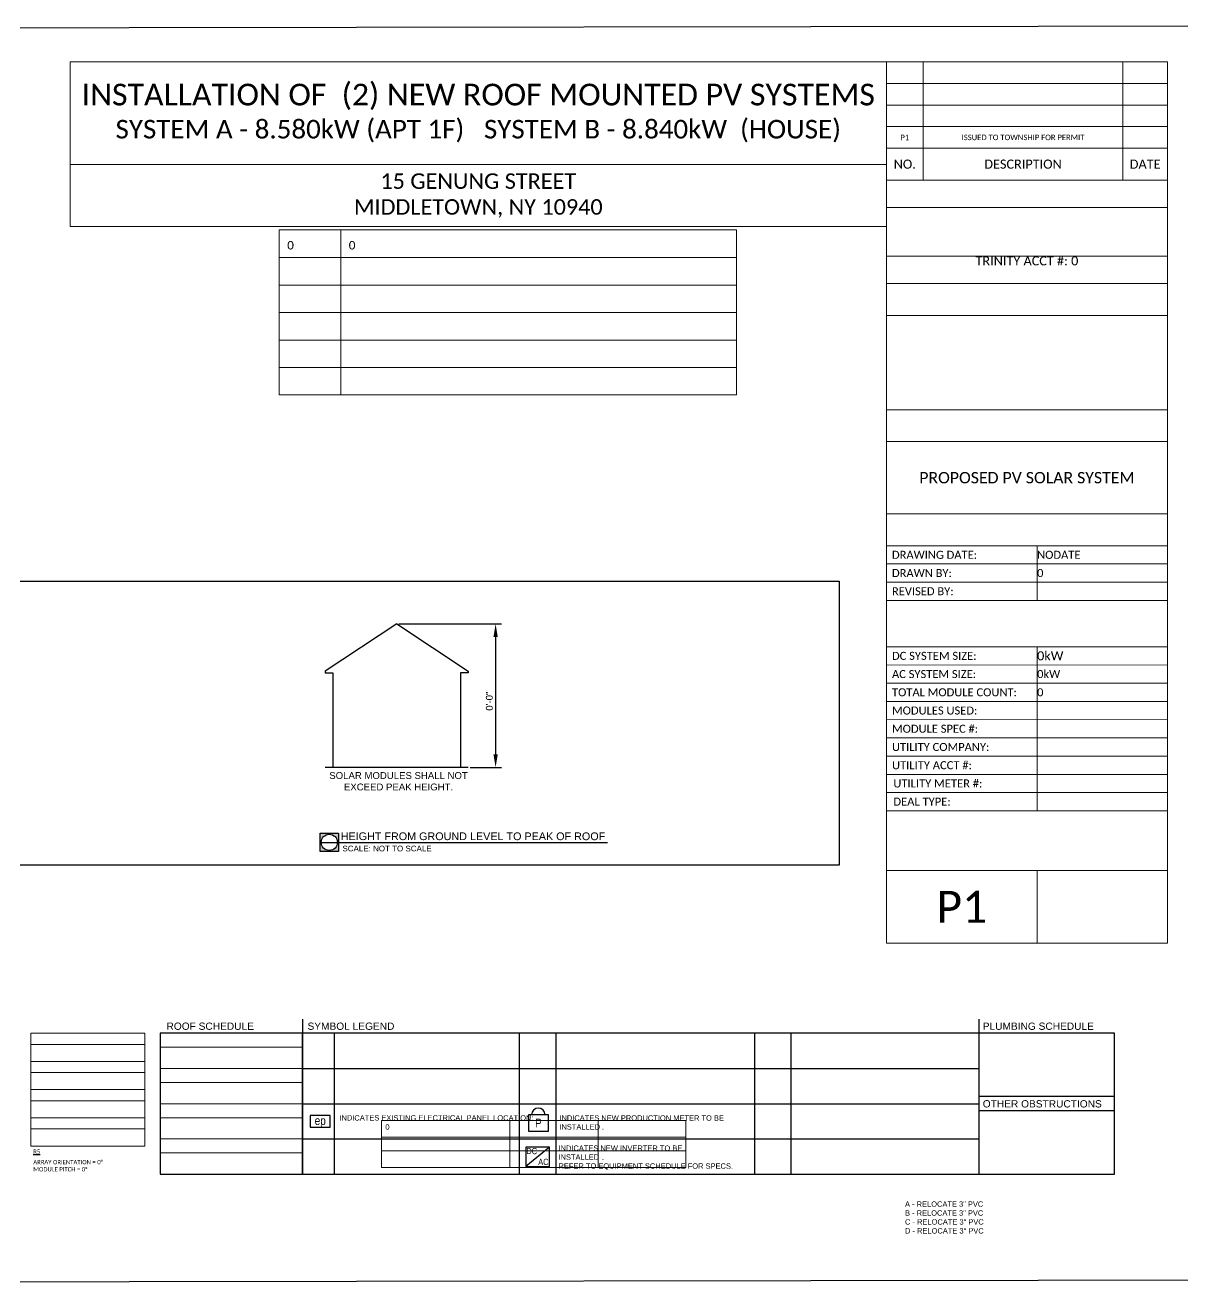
# Model space of a CAD drawing. Header units: feet. Extents: x -13431 to 10063, y 8893 to 29871.
# Drawn here: x 4419 to 5166, y 16778 to 17589 of the extents above; entities that cross this region are included whole.
import ezdxf
from ezdxf.enums import TextEntityAlignment as Align

# ---------------------------------------------------------------- set-up
doc = ezdxf.new("R2010")
doc.units = ezdxf.units.FT
doc.header["$MEASUREMENT"] = 0
doc.layers.add('LOCKED (NO PRINT)', color=7, linetype='Continuous', plot=False)
doc.layers.add('Z - ROOF', color=3, linetype='Continuous')
doc.layers.add('Z - TITLEBLOCK TXT', color=7, linetype='Continuous')
doc.styles.add('PAPER SPACE TXT', font='technic_.ttf', dxfattribs={"height": 0.125})
doc.styles.get("Standard").update_dxf_attribs({"font": 'calibri.ttf'})
doc.styles.add('TITLE BBLOCK TEXT', font='ARIALUNI.TTF')

# ---------------------------------------------------------------- blocks, each defined once
blk = doc.blocks.new('*T70')
at = {"layer": 'Defpoints', "color": 8, "linetype": 'ByBlock', "lineweight": 0, "transparency": 16777216}
for p, q in [((0, 0), (295.19, 0)), ((0, 0), (0, -106.5)), ((39.73, 0), (39.73, -106.5)), ((295.19, 0), (295.19, -106.5)), ((0, -17.86), (295.19, -17.86)), ((0, -35.58), (295.19, -35.58)), ((0, -53.31), (295.19, -53.31)), ((0, -71.04), (295.19, -71.04)), ((0, -88.77), (295.19, -88.77)), ((0, -106.5), (295.19, -106.5))]:
    blk.add_line(p, q, dxfattribs=at)
at = {"color": 0, "transparency": 16777216, "char_height": 5.4492, "attachment_point": 7}
for s, insert, width in [('{\\fCalibri|b0|i0|c0;0', (5.23, -12.63), 29.2703), ('{\\fCalibri|b0|i0|c0;0', (44.96, -12.63), 244.9942), ('{\\fCalibri|b0|i0|c0;', (5.23, -30.35), 29.2703), ('{\\fCalibri|b0|i0|c0;', (44.96, -30.35), 244.9942), ('{\\fCalibri|b0|i0|c0;', (5.23, -48.08), 29.2703), ('{\\fCalibri|b0|i0|c0;', (44.96, -48.08), 244.9942), ('{\\fCalibri|b0|i0|c0;', (5.23, -65.81), 29.2703), ('{\\fCalibri|b0|i0|c0;', (44.96, -65.81), 244.9942), ('{\\fCalibri|b0|i0|c0;', (5.23, -83.54), 29.2703), ('{\\fCalibri|b0|i0|c0;', (44.96, -83.54), 244.9942), ('{\\fCalibri|b0|i0|c0;', (5.23, -101.26), 29.2703), ('{\\fCalibri|b0|i0|c0;', (44.96, -101.26), 244.9942)]:
    blk.add_mtext(s, dxfattribs=dict(at, insert=insert, width=width))
blk = doc.blocks.new('A$C754918D2')
at = {"linetype": 'Continuous'}
for p, q in [((-3.68, 11.56), (-3.68, 0.36)), ((10.06, 11.56), (-3.68, 11.56)), ((10.06, 0.36), (10.06, 11.56)), ((-3.68, 0.36), (10.06, 0.36))]:
    blk.add_line(p, q, dxfattribs=at)
blk.add_arc((3.19, 11.56), 4.64, 0.00333, 180.00333, dxfattribs=at)
at = {"style": 'PAPER SPACE TXT'}
blk.add_text('P', height=6, dxfattribs=at).set_placement((3.19, 5.96), align=Align.MIDDLE_CENTER)
blk = doc.blocks.new('GENERIC INVERTER')
blk.add_line((0.284, 0.231), (0, 0))
at = {"linetype": 'Continuous', "flags": 128}
blk.add_lwpolyline([(0.284, 0.231), (0, 0.231), (0, 0), (0.284, 0)], close=True, dxfattribs=at)
at = {"style": 'PAPER SPACE TXT'}
for s, p in [('DC', (0.072, 0.186)), ('AC', (0.212, 0.055))]:
    blk.add_text(s, height=0.075, dxfattribs=at).set_placement(p, align=Align.MIDDLE_CENTER)
blk = doc.blocks.new('A$C18892F71')
at = {"linetype": 'Continuous'}
for p, q in [((-0.124, 0.108), (-0.124, 0.01)), ((0.048, 0.108), (-0.124, 0.108)), ((0.048, 0.01), (0.048, 0.108)), ((-0.124, 0.01), (0.048, 0.01))]:
    blk.add_line(p, q, dxfattribs=at)
at = {"style": 'PAPER SPACE TXT'}
blk.add_text('ep', height=0.075, dxfattribs=at).set_placement((-0.038, 0.065), align=Align.MIDDLE_CENTER)
blk = doc.blocks.new('*T74')
at = {"layer": 'Defpoints', "color": 8, "linetype": 'ByBlock', "lineweight": 0, "transparency": 16777216}
for p, q in [((0, 0), (196.34, 0)), ((0, 0), (0, -30.34)), ((82.84, 0), (82.84, -30.34)), ((139.76, 0), (139.76, -30.34)), ((196.34, 0), (196.34, -30.34)), ((0, -10.81), (196.34, -10.81)), ((0, -19.53), (196.34, -19.53)), ((0, -30.34), (196.34, -30.34))]:
    blk.add_line(p, q, dxfattribs=at)
at = {"color": 0, "transparency": 16777216, "char_height": 3.4375, "attachment_point": 1}
for s, insert, width in [('{\\fCalibri|b0|i0|c0;0', (2.42, -2.42), 78.001), ('{\\fCalibri|b0|i0|c0;', (85.26, -2.42), 52.0801), ('{\\fCalibri|b0|i0|c0;.', (142.17, -2.42), 51.7431), ('{\\fCalibri|b0|i0|c0;', (2.42, -10.81), 78.001), ('{\\fCalibri|b0|i0|c0;', (85.26, -10.81), 52.0801), ('{\\fCalibri|b0|i0|c0;', (142.17, -10.81), 51.7431), ('{\\fCalibri|b0|i0|c0;', (2.42, -21.95), 78.001), ('{\\fCalibri|b0|i0|c0;', (85.26, -21.95), 52.0801), ('{\\fCalibri|b0|i0|c0;.', (142.17, -21.95), 51.7431)]:
    blk.add_mtext(s, dxfattribs=dict(at, insert=insert, width=width))
blk = doc.blocks.new('*T75')
at = {"layer": 'Defpoints', "color": 8, "linetype": 'ByBlock', "lineweight": 0, "transparency": 16777216}
for p, q in [((0, 0), (91.84, 0)), ((0, 0), (0, -91.06)), ((91.84, 0), (91.84, -91.06)), ((0, -9.03), (91.84, -9.03)), ((0, -22.77), (91.84, -22.77)), ((0, -31.79), (91.84, -31.79)), ((0, -45.53), (91.84, -45.53)), ((0, -54.56), (91.84, -54.56)), ((0, -68.3), (91.84, -68.3)), ((0, -77.32), (91.84, -77.32)), ((0, -91.06), (91.84, -91.06))]:
    blk.add_line(p, q, dxfattribs=at)
at = {"color": 0, "transparency": 16777216, "char_height": 3.4465, "width": 88.1139, "attachment_point": 4}
for s, insert in [('{\\fCalibri|b0|i0|c0;\\L', (1.86, -4.51)), ('{\\fCalibri|b0|i0|c0;', (1.86, -15.9)), ('{\\fCalibri|b0|i0|c0;\\L', (1.86, -27.28)), ('{\\fCalibri|b0|i0|c0;', (1.86, -38.66)), ('{\\fCalibri|b0|i0|c0;\\L', (1.86, -50.04)), ('{\\fCalibri|b0|i0|c0;', (1.86, -61.43)), ('{\\fCalibri|b0|i0|c0;\\L', (1.86, -72.81)), ('{\\fCalibri|b0|i0|c0;', (1.86, -84.19))]:
    blk.add_mtext(s, dxfattribs=dict(at, insert=insert))
blk = doc.blocks.new('*T99')
at = {"layer": 'Defpoints', "color": 8, "linetype": 'ByBlock', "lineweight": 0, "transparency": 16777216}
for p, q in [((0, 0), (73.47, 0)), ((0, 0), (0, -72.85)), ((73.47, 0), (73.47, -72.85)), ((0, -7.22), (73.47, -7.22)), ((0, -18.21), (73.47, -18.21)), ((0, -25.43), (73.47, -25.43)), ((0, -36.42), (73.47, -36.42)), ((0, -43.64), (73.47, -43.64)), ((0, -54.64), (73.47, -54.64)), ((0, -61.86), (73.47, -61.86)), ((0, -72.85), (73.47, -72.85))]:
    blk.add_line(p, q, dxfattribs=at)
at = {"color": 0, "transparency": 16777216, "char_height": 2.7572, "width": 70.4912, "attachment_point": 4}
for s, insert in [('{\\fCalibri|b0|i0|c0;\\L', (1.49, -3.61)), ('{\\fCalibri|b0|i0|c0;', (1.49, -12.72)), ('{\\fCalibri|b0|i0|c0;\\L', (1.49, -21.82)), ('{\\fCalibri|b0|i0|c0;', (1.49, -30.93)), ('{\\fCalibri|b0|i0|c0;\\L', (1.49, -40.03)), ('{\\fCalibri|b0|i0|c0;', (1.49, -49.14)), ('{\\fCalibri|b0|i0|c0;\\L', (1.49, -58.25)), ('{\\fCalibri|b0|i0|c0;', (1.49, -67.35))]:
    blk.add_mtext(s, dxfattribs=dict(at, insert=insert))
blk = doc.blocks.new('*T118')
at = {"layer": 'Defpoints', "color": 8, "linetype": 'ByBlock', "lineweight": 0, "transparency": 16777216}
for p, q in [((0, 0), (526.76, 0)), ((0, 0), (0, -106.44)), ((526.76, 0), (526.76, -106.44)), ((0, -66.33), (526.76, -66.33)), ((0, -106.44), (526.76, -106.44))]:
    blk.add_line(p, q, dxfattribs=at)
at = {"color": 0, "transparency": 16777216, "attachment_point": 5}
for s, insert, char_height, width in [('{\\H1.0769x;INSTALLATION OF  (2) NEW ROOF MOUNTED PV SYSTEMS \\H0.85716x;SYSTEM A - 8.580kW (APT 1F)   SYSTEM B - 8.840kW\\fCalibri|b1|i0|c0|p34;  \\fCalibri|b0|i0|c0|p34;(HOUSE)}', (263.38, -33.17), 13, 526.7599), ('{\\fCalibri|b0|i0|c0|p34;15 GENUNG STREET ^JMIDDLETOWN, NY 10940}', (263.38, -86.39), 10, 519.5279)]:
    blk.add_mtext(s, dxfattribs=dict(at, insert=insert, char_height=char_height, width=width))
blk = doc.blocks.new('*T119')
at = {"layer": 'Defpoints', "color": 8, "linetype": 'ByBlock', "lineweight": 0, "transparency": 16777216}
for p, q in [((0, 0), (181.27, 0.02)), ((0, 0), (0.05, -568.86)), ((23.66, 0), (23.67, -76.33)), ((152.58, 0.01), (152.59, -76.32)), ((181.27, 0.02), (181.32, -568.84)), ((0, -13.94), (181.27, -13.92)), ((0, -27.87), (181.27, -27.86)), ((0, -41.81), (181.27, -41.79)), ((0.01, -55.75), (181.27, -55.73)), ((0.01, -76.33), (181.27, -76.32)), ((0.01, -93.97), (181.27, -93.96)), ((0.01, -125.49), (181.28, -125.47)), ((0.01, -143.13), (181.28, -143.11)), ((0.01, -163.72), (181.28, -163.7)), ((0.02, -224.51), (181.29, -224.5)), ((0.02, -245.1), (181.29, -245.08)), ((0.03, -291.71), (181.29, -291.69)), ((0.03, -312.29), (181.29, -312.28)), ((97.22, -312.28), (97.22, -347.57)), ((0.03, -324.06), (181.29, -324.04)), ((0.03, -335.82), (181.3, -335.8)), ((0.03, -347.58), (181.3, -347.57)), ((0.03, -377.49), (181.3, -377.48)), ((97.22, -377.49), (97.23, -483.34)), ((0.04, -389.26), (181.3, -389.24)), ((0.04, -401.02), (181.3, -401)), ((0.04, -412.78), (181.3, -412.77)), ((0.04, -424.55), (181.3, -424.53)), ((0.04, -436.31), (181.31, -436.29)), ((0.04, -448.07), (181.31, -448.06)), ((0.04, -459.84), (181.31, -459.82)), ((0.04, -471.6), (181.31, -471.58)), ((0.04, -483.35), (181.31, -483.33)), ((0.05, -521.81), (181.31, -521.79)), ((97.24, -521.8), (97.24, -568.85)), ((0.05, -568.86), (181.32, -568.84))]:
    blk.add_line(p, q, dxfattribs=at)
at = {"color": 7, "transparency": 16777216, "rotation": 0.0052}
for s, insert, char_height, width, attachment_point in [('{\\fCalibri|b0|i0|c0;', (11.83, -6.97), 3.5515, 23.6626, 5), ('{\\fCalibri|b0|i0|c0;', (88.12, -6.96), 3.5515, 128.9196, 5), ('{\\fCalibri|b0|i0|c0;', (166.92, -6.95), 3.5515, 28.6833, 5), ('{\\fCalibri|b0|i0|c0;', (11.83, -20.9), 3.5515, 23.6626, 5), ('{\\fCalibri|b0|i0|c0;', (88.12, -20.9), 3.5515, 128.9196, 5), ('{\\fCalibri|b0|i0|c0;', (166.93, -20.89), 3.5515, 28.6833, 5), ('{\\fCalibri|b0|i0|c0;', (11.83, -34.84), 3.5515, 23.6626, 5), ('{\\fCalibri|b0|i0|c0;', (88.13, -34.83), 3.5515, 128.9196, 5), ('{\\fCalibri|b0|i0|c0;', (166.93, -34.83), 3.5515, 28.6833, 5), ('{\\fCalibri|b0|i0|c0;P1', (11.84, -48.78), 3.5515, 23.6626, 5), ('{\\fCalibri|b0|i0|c0;ISSUED TO TOWNSHIP FOR PERMIT', (88.13, -48.77), 3.5515, 128.9196, 5), ('{\\fCalibri|b0|i0|c0;', (166.93, -48.76), 3.5515, 28.6833, 5), ('{\\fCalibri|b0|i0|c0;NO.', (11.84, -66.04), 5.8817, 23.6626, 5), ('{\\fCalibri|b0|i0|c0;DESCRIPTION', (88.13, -66.03), 5.8817, 128.9196, 5), ('{\\fCalibri|b0|i0|c0;DATE', (166.93, -66.02), 5.8817, 28.6833, 5), ('{\\fCalibri|b0|i0|c0;', (90.64, -85.14), 7.1031, 181.2655, 5), ('{\\fCalibri|b0|i0|c0;', (90.64, -109.72), 7.3521, 181.2655, 5), ('{\\fCalibri|b0|i0|c0;TRINITY ACCT #: 0', (90.64, -125.48), 5.8817, 181.2655, 2), ('{\\fCalibri|b0|i0|c0;', (90.65, -153.41), 8.8225, 181.2655, 5), ('{\\fCalibri|b0|i0|c0;', (90.65, -194.11), 7.3521, 181.2655, 5), ('{\\fCalibri|b0|i0|c0;PROPOSED PV SOLAR SYSTEM', (90.66, -268.4), 7.3521, 181.2655, 5), ('{\\fCalibri|b0|i0|c0;', (3.58, -302), 5.1659, 174.1625, 4), ('{\\fCalibri|b0|i0|c0;DRAWING DATE:', (3.58, -318.17), 5.1659, 90.0865, 4), ('{\\fCalibri|b0|i0|c0;NODATE', (97.22, -318.17), 5.1659, 84.076, 4), ('{\\fCalibri|b0|i0|c0;DRAWN BY:', (3.58, -329.94), 5.1659, 90.0865, 4), ('{\\fCalibri|b0|i0|c0;0', (97.22, -329.93), 5.1659, 84.076, 4), ('{\\fCalibri|b0|i0|c0;REVISED BY:', (3.58, -341.7), 5.1659, 90.0865, 4), ('{\\fCalibri|b0|i0|c0;', (97.22, -341.69), 5.1659, 84.076, 4), ('{\\fCalibri|b0|i0|c0;', (3.58, -362.54), 5.1659, 174.1625, 4), ('{\\fCalibri|b0|i0|c0;DC SYSTEM SIZE:', (3.6, -383.38), 5.1659, 90.0646, 4), ('{\\fCalibri|b0|i0|c0;AC SYSTEM SIZE:', (3.59, -395.14), 5.1659, 90.0865, 4), ('{\\fCalibri|b0|i0|c0;0kW', (97.23, -395.13), 5.1659, 84.076, 4), ('{\\fCalibri|b0|i0|c0;TOTAL MODULE COUNT:', (3.59, -406.9), 5.1659, 90.0865, 4), ('{\\fCalibri|b0|i0|c0;0', (97.23, -406.89), 5.1659, 84.076, 4), ('{\\fCalibri|b0|i0|c0;MODULES USED:', (3.59, -418.67), 5.1659, 90.0865, 4), ('{\\fCalibri|b0|i0|c0;', (97.23, -418.66), 5.1659, 84.076, 4), ('{\\fCalibri|b0|i0|c0;MODULE SPEC #:', (3.59, -430.43), 5.1659, 90.0865, 4), ('{\\fCalibri|b0|i0|c0;', (97.23, -430.42), 5.1659, 84.076, 4), ('{\\fCalibri|b0|i0|c0;UTILITY COMPANY:', (3.59, -442.19), 5.1659, 90.0865, 4), ('{\\fCalibri|b0|i0|c0;', (97.23, -442.18), 5.1659, 84.076, 4), ('{\\fCalibri|b0|i0|c0;UTILITY ACCT #:', (3.59, -453.96), 5.1875, 90.0865, 4), ('{\\fCalibri|b0|i0|c0;', (97.23, -453.95), 5.1875, 84.076, 4), ('{\\fCalibri|b0|i0|c0;UTILITY METER #:', (4.45, -465.72), 5.1875, 88.367, 4), ('{\\fCalibri|b0|i0|c0;DEAL TYPE:', (4.48, -477.48), 5.1875, 88.3146, 4)]:
    blk.add_mtext(s, dxfattribs=dict(at, insert=insert, char_height=char_height, width=width, attachment_point=attachment_point))
at = {"color": 0, "transparency": 16777216, "rotation": 0.0052}
for s, insert, char_height, width, attachment_point in [('{\\fCalibri|b0|i0|c0;', (90.65, -234.8), 10.4563, 181.2655, 5), ('{\\fCalibri|b0|i0|c0;0kW', (97.22, -383.37), 5.8817, 84.076, 4), ('{\\fCalibri|b0|i0|c0;', (97.23, -465.71), 5.1875, 84.076, 4), ('{\\fCalibri|b0|i0|c0;', (97.23, -477.47), 5.1875, 84.076, 4), ('{\\fCalibri|b0|i0|c0;', (90.68, -502.57), 20.4569, 181.2655, 5), ('{\\fCalibri|b0|i0|c0;P1', (48.64, -545.33), 20.5625, 83.5517, 5), ('{\\fCalibri|b0|i0|c0;', (139.28, -528.61), 0.18, 70.4381, 2)]:
    blk.add_mtext(s, dxfattribs=dict(at, insert=insert, char_height=char_height, width=width, attachment_point=attachment_point))

msp = doc.modelspace()

# ---------------------------------------------------------------- hatches: boundary and pattern name
h = msp.add_hatch(color=6)
h.dxf.hatch_style = 1
h.paths.add_polyline_path([(4621.46, 17067.78), (4609.67, 17067.78), (4609.67, 17055.99), (4621.46, 17055.99)])
h.paths.add_polyline_path([(4620.8, 17061.89, -1), (4610.33, 17061.89, -1)], flags=16)

# ---------------------------------------------------------------- linework, layer by layer
at = {"color": 0}
for q in [(4612.99, 17172.48), (4705.16, 17172.48)]:
    msp.add_line((4659.08, 17202.87), q, dxfattribs=at)
at = {"color": 1}
for p, q in [((4660.44, 17202.87), (4726.66, 17202.87)), ((4722.89, 17194.53), (4722.89, 17118.64)), ((4706.53, 17110.3), (4726.66, 17110.3))]:
    msp.add_line(p, q, dxfattribs=at)
at = {"color": 3}
msp.add_line((4705.16, 17110.3), (4612.99, 17110.3), dxfattribs=at)
at = {"color": 6}
msp.add_line((4609.67, 17061.89), (4795.12, 17061.89), dxfattribs=at)
at = {"color": 8, "lineweight": 0}
msp.add_line((4506.44, 16938.78), (4506.44, 16847.72), dxfattribs=at)
at = {"color": 6}
msp.add_lwpolyline([(4609.67, 17067.78), (4621.46, 17067.78), (4621.46, 17055.99), (4609.67, 17055.99)], close=True, dxfattribs=at)
msp.add_circle((4615.57, 17061.89), 5.23, dxfattribs=at)
at = {"color": 1}
for points in [[(4721.5, 17194.53), (4724.28, 17194.53), (4722.89, 17202.87)], [(4721.5, 17118.64), (4724.28, 17118.64), (4722.89, 17110.3)]]:
    msp.add_solid(points, dxfattribs=at)
at = {"layer": 'LOCKED (NO PRINT)'}
for p, q in [((4598.28, 16947.9), (4598.28, 16847.72)), ((5034.68, 16947.9), (5034.68, 16847.72))]:
    msp.add_line(p, q, dxfattribs=at)
at = {"layer": 'LOCKED (NO PRINT)', "color": 4}
for p, q in [((4618.71, 16938.78), (4618.71, 16847.72)), ((4738.16, 16938.78), (4738.16, 16847.72)), ((4761.66, 16938.78), (4761.66, 16847.72)), ((4889.91, 16938.78), (4889.91, 16847.72)), ((4913.41, 16938.78), (4913.41, 16847.72)), ((4598.28, 16916.01), (5034.68, 16916.01)), ((4598.28, 16893.25), (5034.68, 16893.25)), ((4598.28, 16870.48), (5034.68, 16870.48)), ((4598.28, 16870.48), (5034.68, 16870.48))]:
    msp.add_line(p, q, dxfattribs=at)
at = {"layer": 'LOCKED (NO PRINT)', "color": 1}
for p, q in [((5122.18, 16897.8), (5034.68, 16897.8)), ((5122.18, 16888.68), (5034.68, 16888.68))]:
    msp.add_line(p, q, dxfattribs=at)
at = {"layer": 'LOCKED (NO PRINT)', "color": 1, "linetype": 'Continuous'}
msp.add_lwpolyline([(5659.58, 17589.32), (3899.63, 17586.77), (3899.63, 16777.63), (5659.58, 16780.18)], close=True, dxfattribs=at).dxf.unprotected_set("ltscale", 0)
at = {"layer": 'LOCKED (NO PRINT)', "color": 1}
for points in [[(3949.45, 17230.38), (4944.48, 17230.38), (4944.48, 17047.15), (3949.45, 17047.15)], [(4598.28, 16938.78), (4506.44, 16938.78), (4506.44, 16847.72), (4598.28, 16847.72)], [(5122.18, 16938.78), (5034.68, 16938.78), (5034.68, 16847.72), (5122.18, 16847.72)]]:
    msp.add_lwpolyline(points, close=True, dxfattribs=at)
at = {"layer": 'LOCKED (NO PRINT)', "color": 7}
msp.add_lwpolyline([(5122.18, 16938.78), (4506.44, 16938.78), (4506.44, 16847.72), (5122.18, 16847.72)], close=True, dxfattribs=at)
at = {"layer": 'Z - ROOF', "color": 7}
for p, q in [((4612.99, 17172.48), (4612.99, 17171.28)), ((4612.99, 17171.28), (4617.84, 17171.28)), ((4705.16, 17171.28), (4700.31, 17171.28)), ((4705.16, 17172.48), (4705.16, 17171.28))]:
    msp.add_line(p, q, dxfattribs=at)
at = {"layer": 'Z - ROOF', "color": 7, "flags": 128}
for points in [[(4617.84, 17171.28), (4617.84, 17110.3)], [(4700.31, 17171.28), (4700.31, 17110.3)]]:
    msp.add_lwpolyline(points, dxfattribs=at)

# ---------------------------------------------------------------- block references
for name, p in [('*T118', (4448.32, 17565.72)), ('*T119', (4975.07, 17565.63)), ('*T70', (4583.19, 17457.13)), ('*T99', (4423.08, 16938.78)), ('*T75', (4506.44, 16938.78)), ('*T74', (4649.29, 16882.36))]:
    msp.add_blockref(name, p)
at = {"layer": 'LOCKED (NO PRINT)'}
for name, p, xscale, yscale, zscale in [('A$C18892F71', (4612.59, 16877.44), 75.15474559716829, 75.15474559716829, 75.15474559716829), ('A$C754918D2', (4747.48, 16875.18), 0.9394343199646036, 0.9394343199646036, 0.9394343199646036), ('GENERIC INVERTER', (4742.35, 16852.73), 53.59547997136895, 53.59547997136895, 53.59547997136895)]:
    msp.add_blockref(name, p, dxfattribs=dict(at, xscale=xscale, yscale=yscale, zscale=zscale))

# ---------------------------------------------------------------- texts
at = {"color": 7, "char_height": 2.7572, "width": 70.4912, "attachment_point": 4}
for s, insert in [('{\\fCalibri|b0|i0|c0|p34;\\LR5}', (4424.57, 16862.32)), ('{\\fCalibri|b0|i0|c0|p34;ARRAY ORIENTATION = 0°^JMODULE PITCH = 0°}', (4424.57, 16853.21))]:
    msp.add_mtext(s, dxfattribs=dict(at, insert=insert))
at = {"layer": 'LOCKED (NO PRINT)', "color": 7, "style": 'TITLE BBLOCK TEXT'}
for s, p in [('ROOF SCHEDULE', (4510.53, 16940.93)), ('SYMBOL LEGEND', (4601.51, 16940.93)), ('PLUMBING SCHEDULE', (5037.22, 16940.93)), ('OTHER OBSTRUCTIONS', (5037.22, 16890.83))]:
    msp.add_text(s, height=4.6902, rotation=359.98856, dxfattribs=at).set_placement(p)
at = {"layer": 'Z - TITLEBLOCK TXT', "color": 7, "style": 'TITLE BBLOCK TEXT'}
for s, insert, char_height, width, attachment_point, rotation in [('{\\C1;0\\A1;\\C7;\'-\\A0;\\C1;0\\A1;\\C7;"}', (4716.62, 17146.88), 4.4278, 72.8358, 1, 89.98856), ('SOLAR MODULES SHALL NOT EXCEED PEAK HEIGHT.', (4660.26, 17107.25), 4.4278, 102.768, 2, 359.98856), ('HEIGHT FROM GROUND LEVEL TO PEAK OF ROOF', (4622.93, 17068.35), 4.9766, 197.5264, 1, 359.98856), ('SCALE: NOT TO SCALE', (4624.04, 17059.78), 3.6907, 80.1638, 1, 359.98856), ('\\pi-3.4547,l3.4547;  INDICATES EXISTING ELECTRICAL PANEL LOCATION:', (4619.42, 16885.84), 3.4547, 124.6868, 1, 359.98856), ('INDICATES NEW PRODUCTION METER TO BE INSTALLED', (4764.04, 16885.77), 3.4547, 125.2396, 1, 359.98856), ('\\pi-3.4547,l3.4547;  INDICATES NEW INVERTER TO BE \\P  INSTALLED\\P  REFER TO EQUIPMENT SCHEDULE FOR SPECS.  ', (4760.78, 16866.29), 3.4547, 124.6686, 1, 359.98856), ('A - RELOCATE 3" PVC\\PB - RELOCATE 3" PVC\\PC - RELOCATE 3" PVC\\PD - RELOCATE 3" PVC', (4987.06, 16830.2), 3.4547, 112.2796, 1, 359.98856)]:
    msp.add_mtext(s, dxfattribs=dict(at, insert=insert, char_height=char_height, width=width, attachment_point=attachment_point, rotation=rotation))

doc.saveas('drawing.dxf')
